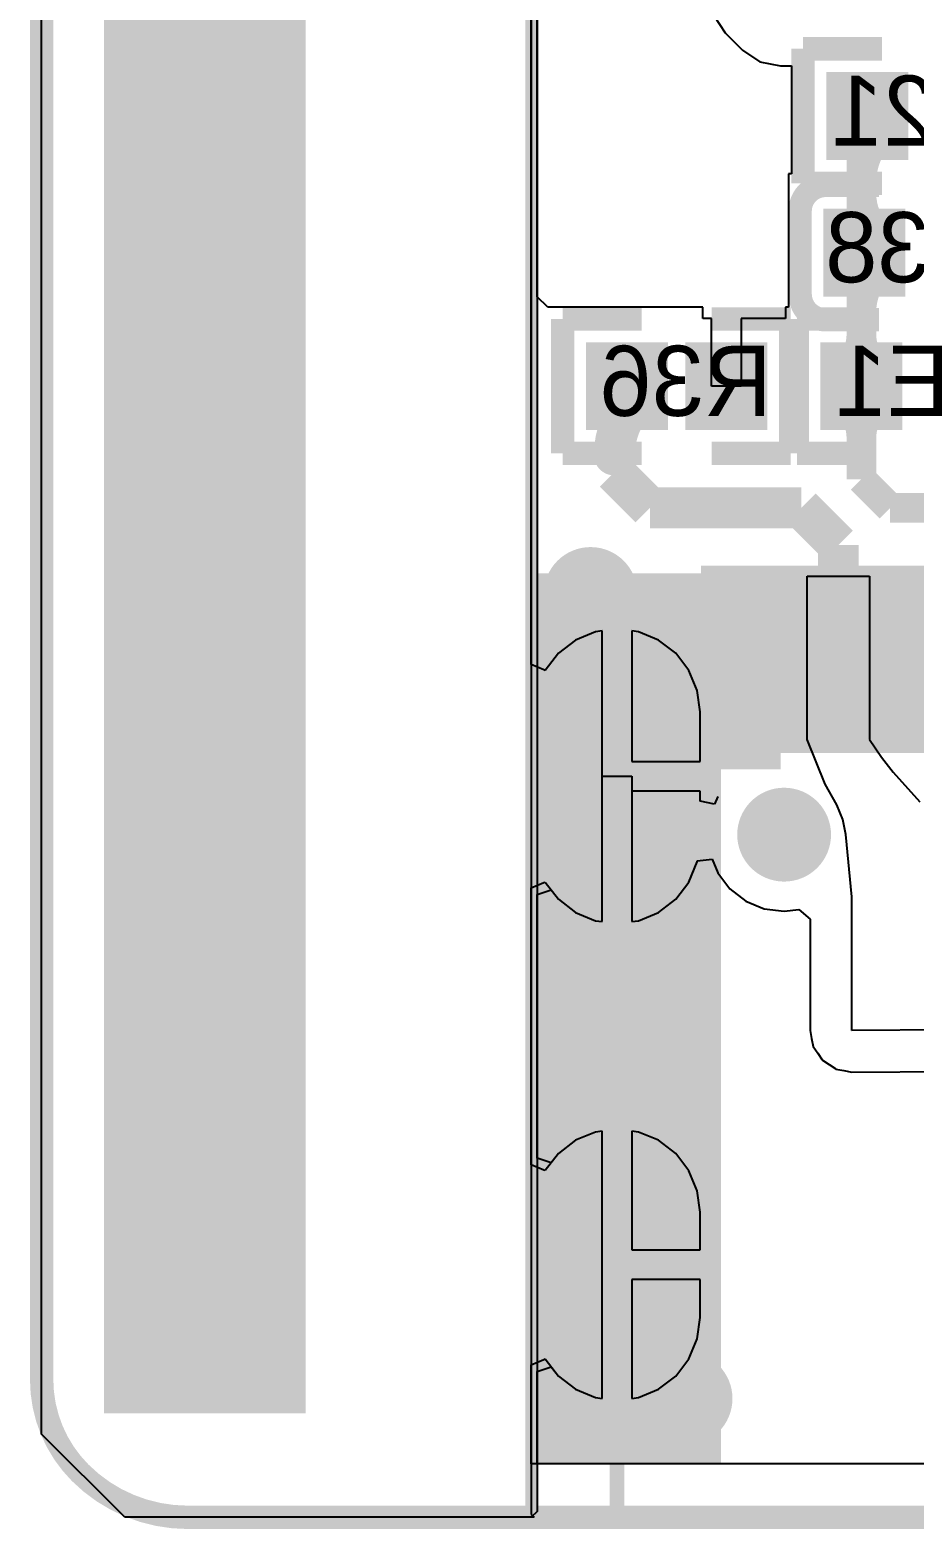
# Model space of a CAD drawing. Extents: x 81 to 196, y 150 to 213.
# Drawn here: x 81.49 to 89.06, y 149.8 to 162.63 of the extents above; entities that cross this region are included whole.
import ezdxf

# ---------------------------------------------------------------- set-up
doc = ezdxf.new("R2010")
doc.units = 0
doc.header["$MEASUREMENT"] = 0
for name, color, linetype in [('BOTTOMLAYER', 5, 'CONTINUOUS'), ('BOTTOMOVERLAY', 54, 'CONTINUOUS'), ('BOTTOMPASTE', 16, 'CONTINUOUS'), ('BOTTOMSOLDER', 6, 'CONTINUOUS'), ('KEEPOUTLAYER', 6, 'CONTINUOUS'), ('MULTILAYER', 9, 'CONTINUOUS'), ('TOPLAYER', 1, 'CONTINUOUS')]:
    doc.layers.add(name, color=color, linetype=linetype)

msp = doc.modelspace()

# ---------------------------------------------------------------- linework, layer by layer
at = {"layer": 'BOTTOMLAYER'}
for p, q in [((85.836374, 213.045426), (85.836374, 149.951826)), ((81.594574, 150.612226), (81.594574, 212.486626)), ((85.836374, 160.343233), (85.836374, 164.589447)), ((87.347412, 162.751117), (87.446871, 162.602266)), ((87.446871, 162.602266), (87.594742, 162.454394)), ((87.594742, 162.454394), (87.743591, 162.354936)), ((87.743591, 162.354936), (87.919169, 162.320011)), ((87.919169, 162.320011), (87.919171, 162.320008)), ((87.919171, 162.320008), (87.919171, 162.320011)), ((87.919171, 162.320011), (87.919171, 162.320005)), ((87.919171, 162.320005), (88.012577, 162.320008)), ((88.012577, 162.320008), (88.012577, 161.396428)), ((88.012577, 161.396428), (87.987175, 161.396428)), ((87.987175, 161.396428), (87.987175, 160.253426)), ((85.926178, 160.253428), (85.836374, 160.343233)), ((85.955175, 160.253428), (85.926178, 160.253428)), ((85.955175, 160.253426), (85.955175, 160.253428)), ((87.25517, 160.253426), (85.955175, 160.253426)), ((87.25517, 160.157427), (87.25517, 160.253426)), ((87.987175, 160.253426), (87.961777, 160.253426)), ((87.961777, 160.253426), (87.961777, 160.157427)), ((87.328172, 160.157427), (87.25517, 160.157427)), ((87.328172, 159.578426), (87.328172, 160.157427)), ((87.961777, 160.157427), (87.582172, 160.157427)), ((87.582172, 160.157427), (87.582172, 159.578426)), ((87.582172, 159.578426), (87.328172, 159.578426)), ((88.147774, 156.555826), (88.147774, 157.952826)), ((88.147774, 157.952826), (88.681174, 157.952826)), ((88.681174, 157.952826), (88.681174, 156.555826)), ((88.300174, 156.174826), (88.147774, 156.555826)), ((88.681174, 156.555826), (88.782774, 156.403426)), ((88.782774, 156.403426), (88.884374, 156.276426)), ((86.393175, 154.99827), (86.393175, 156.241625)), ((86.393175, 156.241625), (86.647175, 156.241625)), ((86.647175, 156.241625), (86.647175, 154.99827)), ((88.884374, 156.276426), (89.112974, 156.022426)), ((88.401774, 155.997026), (88.300174, 156.174826)), ((88.452574, 155.870026), (88.401774, 155.997026)), ((88.477974, 155.743026), (88.452574, 155.870026)), ((88.528774, 155.209626), (88.477974, 155.743026)), ((87.135117, 155.336585), (87.206054, 155.507842)), ((87.206054, 155.507842), (87.207169, 155.516313)), ((87.207169, 155.516313), (87.333084, 155.532889)), ((87.333084, 155.532889), (87.382403, 155.413822)), ((87.022275, 155.189524), (87.135117, 155.336585)), ((87.382403, 155.413822), (87.486592, 155.278043)), ((85.836374, 155.228773), (85.956635, 155.269595)), ((85.836374, 152.974477), (85.836374, 155.228773)), ((85.956635, 155.269595), (86.018075, 155.189524)), ((86.018075, 155.189524), (86.165136, 155.076682)), ((86.875214, 155.076682), (87.022275, 155.189524)), ((87.486592, 155.278043), (87.62237, 155.173855)), ((88.528774, 154.066626), (88.528774, 155.209626)), ((86.165136, 155.076682), (86.336393, 155.005745)), ((86.703957, 155.005745), (86.875214, 155.076682)), ((87.62237, 155.173855), (87.78049, 155.108359)), ((87.78049, 155.108359), (87.950175, 155.086019)), ((87.950175, 155.086019), (88.07643, 155.102641)), ((88.07643, 155.102641), (88.171917, 155.018902)), ((86.336393, 155.005745), (86.393175, 154.99827)), ((86.647175, 154.99827), (86.703957, 155.005745)), ((88.171917, 155.018902), (88.171917, 154.066626)), ((88.171917, 154.066626), (88.17211, 154.065656)), ((88.17211, 154.065656), (88.171922, 154.064685)), ((88.171922, 154.064685), (88.185701, 153.99733)), ((93.202374, 154.092026), (88.528774, 154.066626)), ((88.185701, 153.99733), (88.199082, 153.930063)), ((88.199082, 153.930063), (88.199631, 153.929242)), ((88.199631, 153.929242), (88.199829, 153.928272)), ((88.199829, 153.928272), (88.238228, 153.871475)), ((88.238228, 153.871475), (88.276438, 153.81429)), ((88.276438, 153.81429), (88.277263, 153.813739)), ((88.277263, 153.813739), (88.277814, 153.812923)), ((88.277814, 153.812923), (88.334954, 153.775189)), ((88.334954, 153.775189), (88.392211, 153.736934)), ((88.392211, 153.736934), (88.393181, 153.736741)), ((88.393181, 153.736741), (88.394004, 153.736197)), ((88.394004, 153.736197), (88.461365, 153.723177)), ((88.461365, 153.723177), (88.528774, 153.709769)), ((88.528774, 153.709769), (88.529744, 153.709962)), ((88.529744, 153.709962), (88.530715, 153.709774)), ((88.530715, 153.709774), (93.204315, 153.735174)), ((86.336393, 153.197504), (86.165136, 153.126567)), ((86.393175, 153.204979), (86.336393, 153.197504)), ((86.393175, 150.918273), (86.393175, 153.204979)), ((86.703957, 153.197504), (86.647175, 153.204979)), ((86.647175, 153.204979), (86.647175, 152.188626)), ((86.875214, 153.126567), (86.703957, 153.197504)), ((86.018075, 153.013725), (85.956635, 152.933654)), ((86.165136, 153.126567), (86.018075, 153.013725)), ((87.022275, 153.013725), (86.875214, 153.126567)), ((87.135117, 152.866664), (87.022275, 153.013725)), ((85.956635, 152.933654), (85.836374, 152.974477)), ((87.206054, 152.695407), (87.135117, 152.866664)), ((87.23025, 152.511625), (87.206054, 152.695407)), ((87.23025, 152.188626), (87.23025, 152.511625)), ((86.647175, 152.188626), (87.23025, 152.188626)), ((87.23025, 151.934626), (86.647175, 151.934626)), ((86.647175, 151.934626), (86.647175, 150.918273)), ((87.23025, 151.611627), (87.23025, 151.934626)), ((87.206054, 151.427845), (87.23025, 151.611627)), ((87.135117, 151.256588), (87.206054, 151.427845)), ((87.022275, 151.109528), (87.135117, 151.256588)), ((85.836374, 151.148776), (85.956635, 151.189598)), ((85.836374, 150.359841), (85.836374, 151.148776)), ((85.956635, 151.189598), (86.018075, 151.109528)), ((86.018075, 151.109528), (86.165136, 150.996685)), ((86.875214, 150.996685), (87.022275, 151.109528)), ((86.165136, 150.996685), (86.336393, 150.925748)), ((86.703957, 150.925748), (86.875214, 150.996685)), ((86.336393, 150.925748), (86.393175, 150.918273)), ((86.647175, 150.918273), (86.703957, 150.925748)), ((82.305774, 149.901026), (81.594574, 150.612226)), ((95.576951, 150.359841), (85.836374, 150.359841)), ((85.836374, 149.951826), (85.785574, 149.901026)), ((85.785574, 149.901026), (82.305774, 149.901026))]:
    msp.add_line(p, q, dxfattribs=at)
for points, const_width in [([(88.611776, 161.839026), (88.662576, 161.889826)], 0.254), ([(88.611776, 159.578426), (88.611776, 161.839026)], 0.254), ([(88.611776, 158.782954), (88.611776, 159.476826)], 0.254), ([(86.801574, 158.537026), (86.496777, 158.841823)], 0.349999), ([(88.857704, 158.537026), (88.611776, 158.782954)], 0.254), ([(88.096974, 158.537026), (86.801574, 158.537026)], 0.349999), ([(88.414474, 158.219526), (88.096974, 158.537026)], 0.349999), ([(89.417774, 158.537026), (88.857704, 158.537026)], 0.254), ([(88.414474, 157.392327), (88.414474, 158.219526)], 0.349999), ([(86.520175, 156.791624), (86.520175, 155.691627)], 0.900001), ([(86.520175, 152.511625), (86.520175, 151.611627)], 0.900001)]:
    msp.add_lwpolyline(points, dxfattribs=dict(at, const_width=const_width))
for points, const_width in [([(88.611776, 161.324526, -0.198912), (88.784905, 161.742496)], 0.254), ([(88.759503, 160.868759, -0.198912), (88.611776, 161.225403)], 0.254), ([(88.611776, 161.102771, -0.198912), (88.514845, 160.868759)], 0.254), ([(88.514845, 160.574098, -0.198912), (88.611776, 160.340086)], 0.254), ([(88.611776, 160.217454, -0.198912), (88.759503, 160.574098)], 0.254), ([(88.611776, 160.021084, -0.198912), (88.489447, 159.725756)], 0.254), ([(88.734105, 159.725756, -0.198912), (88.611776, 160.021084)], 0.254), ([(86.496777, 158.989961, -0.198912), (86.693558, 159.465038)], 0.349999), ([(86.496777, 158.989961, -0.198912), (86.693558, 159.465038)], 0.349999), ([(86.496777, 158.989961, -0.198912), (86.693558, 159.465038)], 0.349999), ([(86.496777, 158.989961, -0.198912), (86.693558, 159.465038)], 0.349999), ([(88.489447, 159.431096, -0.198912), (88.611776, 159.135767)], 0.254), ([(88.611776, 159.135767, -0.198912), (88.734105, 159.431096)], 0.254)]:
    msp.add_lwpolyline(points, format="xyb", dxfattribs=dict(at, const_width=const_width))
for points, const_width in [([(88.784905, 161.678996, 1), (88.784905, 161.805996, 1)], 0.127), ([(88.611776, 161.261026, 1), (88.611776, 161.388026, 1)], 0.127), ([(88.611776, 161.161903, 1), (88.611776, 161.288903, 1)], 0.127), ([(88.611776, 161.039271, 1), (88.611776, 161.166271, 1)], 0.127), ([(88.514845, 160.805259, 1), (88.514845, 160.932259, 1)], 0.127), ([(88.759503, 160.805259, 1), (88.759503, 160.932259, 1)], 0.127), ([(88.514845, 160.510598, 1), (88.514845, 160.637598, 1)], 0.127), ([(88.759503, 160.510598, 1), (88.759503, 160.637598, 1)], 0.127), ([(88.611776, 160.276586, 1), (88.611776, 160.403586, 1)], 0.127), ([(88.611776, 160.153954, 1), (88.611776, 160.280954, 1)], 0.127), ([(88.611776, 159.957584, 1), (88.611776, 160.084584, 1)], 0.127), ([(88.611776, 159.957584, 1), (88.611776, 160.084584, 1)], 0.127), ([(88.489447, 159.662256, 1), (88.489447, 159.789256, 1)], 0.127), ([(88.734105, 159.662256, 1), (88.734105, 159.789256, 1)], 0.127), ([(86.693558, 159.377537, 1), (86.693558, 159.552538, 1)], 0.174998), ([(86.693558, 159.377537, 1), (86.693558, 159.552538, 1)], 0.174998), ([(86.693558, 159.377537, 1), (86.693558, 159.552538, 1)], 0.174998), ([(86.693558, 159.377537, 1), (86.693558, 159.552538, 1)], 0.174998), ([(88.489447, 159.367596, 1), (88.489447, 159.494596, 1)], 0.127), ([(88.734105, 159.367596, 1), (88.734105, 159.494596, 1)], 0.127), ([(86.496777, 158.902461, 1), (86.496777, 159.077462, 1)], 0.174998), ([(86.496777, 158.902461, 1), (86.496777, 159.077462, 1)], 0.174998), ([(86.496777, 158.902461, 1), (86.496777, 159.077462, 1)], 0.174998), ([(86.496777, 158.902461, 1), (86.496777, 159.077462, 1)], 0.174998), ([(88.611776, 159.072267, 1), (88.611776, 159.199267, 1)], 0.127), ([(88.611776, 159.072267, 1), (88.611776, 159.199267, 1)], 0.127), ([(86.293574, 157.650426, 1), (86.293574, 157.950426, 1)], 0.299999), ([(86.520175, 156.566624, 1), (86.520175, 157.016625, 1)], 0.449999), ([(86.520175, 155.466626, 1), (86.520175, 155.916627, 1)], 0.449999), ([(87.950175, 155.591627, 1), (87.950175, 155.891626, 1)], 0.299999), ([(86.547574, 154.526226, 1), (86.547574, 154.826226, 1)], 0.299999), ([(86.547574, 153.459426, 1), (86.547574, 153.759426, 1)], 0.299999), ([(86.520175, 152.286624, 1), (86.520175, 152.736626, 1)], 0.449999), ([(86.520175, 151.386626, 1), (86.520175, 151.836628, 1)], 0.449999), ([(87.106374, 150.767026, 1), (87.106374, 151.067026, 1)], 0.299999)]:
    msp.add_lwpolyline(points, format="xyb", close=True, dxfattribs=dict(at, const_width=const_width))
for points in [[(83.855174, 150.790026), (83.855174, 212.562826), (82.127974, 150.790026), (82.127974, 212.562826)], [(88.362577, 161.564825), (88.962576, 161.564825), (88.362577, 162.214827), (88.962576, 162.214827)], [(88.937173, 161.046429), (88.337174, 161.046429), (88.937173, 160.396428), (88.337174, 160.396428)], [(86.90517, 159.903427), (86.305172, 159.903427), (86.90517, 159.253425), (86.305172, 159.253425)], [(87.755171, 159.903427), (87.155172, 159.903427), (87.755171, 159.253425), (87.155172, 159.253425)], [(88.311777, 159.253425), (88.911776, 159.253425), (88.311777, 159.903427), (88.911776, 159.903427)], [(87.411174, 150.358226), (87.411174, 157.978226), (85.810974, 150.358226), (85.810974, 157.978226)], [(87.919174, 156.301826), (87.919174, 157.978226), (86.064974, 156.301826), (86.064974, 157.978226)], [(87.640173, 156.541627), (87.640173, 157.941625), (87.340173, 156.541627), (87.340173, 157.941625)], [(87.940175, 156.541627), (87.940175, 157.941625), (87.640175, 156.541627), (87.640175, 157.941625)], [(88.440174, 156.541627), (88.440174, 157.941625), (88.140174, 156.541627), (88.140174, 157.941625)], [(88.740173, 156.541627), (88.740173, 157.941625), (88.440174, 156.541627), (88.440174, 157.941625)], [(89.240175, 156.541627), (89.240175, 157.941625), (88.940175, 156.541627), (88.940175, 157.941625)]]:
    msp.add_solid(points, dxfattribs=at)
at = {"layer": 'BOTTOMOVERLAY'}
for points, const_width in [([(85.785574, 149.951826), (85.785574, 213.045426)], 0.1), ([(88.112575, 161.314828), (88.112575, 162.464829)], 0.2), ([(88.787575, 162.464829), (88.112575, 162.464829)], 0.2), ([(88.787575, 161.314828), (88.112575, 161.314828)], 0.2), ([(88.762177, 161.296424), (88.312176, 161.296424)], 0.2), ([(88.087177, 160.366425), (88.087177, 161.076421)], 0.2), ([(86.055175, 159.003423), (86.055175, 160.153424)], 0.2), ([(86.730175, 160.153424), (86.055175, 160.153424)], 0.2), ([(88.005173, 160.153424), (87.330173, 160.153424)], 0.2), ([(88.005173, 159.003423), (88.005173, 160.153424)], 0.2), ([(88.061775, 159.003428), (88.061775, 160.153429)], 0.2), ([(88.736775, 160.153429), (88.061775, 160.153429)], 0.2), ([(88.762175, 160.146426), (88.312173, 160.146426)], 0.2), ([(86.730175, 159.003423), (86.055175, 159.003423)], 0.2), ([(88.005173, 159.003423), (87.330173, 159.003423)], 0.2), ([(88.736775, 159.003428), (88.061775, 159.003428)], 0.2), ([(95.160173, 157.241626), (86.520175, 157.241626)], 0.127), ([(86.520175, 149.921625), (86.520175, 157.241626)], 0.127), ([(95.160173, 149.921625), (86.520175, 149.921625)], 0.127)]:
    msp.add_lwpolyline(points, dxfattribs=dict(at, const_width=const_width))
at = {"layer": 'BOTTOMOVERLAY', "const_width": 0.2}
for points in [[(88.087177, 161.076424, -0.414214), (88.307177, 161.296424)], [(88.307177, 160.146423, -0.414214), (88.087177, 160.366423)]]:
    msp.add_lwpolyline(points, format="xyb", dxfattribs=at)
at = {"layer": 'BOTTOMOVERLAY', "const_width": 0.1}
for points in [[(88.307177, 161.246424, 1), (88.307177, 161.346423, 1)], [(88.087177, 161.026424, 1), (88.087177, 161.126424, 1)], [(88.087177, 160.316423, 1), (88.087177, 160.416423, 1)], [(88.307177, 160.096423, 1), (88.307177, 160.196423, 1)]]:
    msp.add_lwpolyline(points, format="xyb", close=True, dxfattribs=at)
at = {"layer": 'BOTTOMPASTE'}
for points in [[(83.855174, 150.790026), (83.855174, 212.562826), (82.127974, 150.790026), (82.127974, 212.562826)], [(88.362577, 161.564825), (88.962576, 161.564825), (88.362577, 162.214827), (88.962576, 162.214827)], [(88.937173, 161.046429), (88.337174, 161.046429), (88.937173, 160.396428), (88.337174, 160.396428)], [(86.90517, 159.903427), (86.305172, 159.903427), (86.90517, 159.253425), (86.305172, 159.253425)], [(87.755171, 159.903427), (87.155172, 159.903427), (87.755171, 159.253425), (87.155172, 159.253425)], [(88.311777, 159.253425), (88.911776, 159.253425), (88.311777, 159.903427), (88.911776, 159.903427)], [(87.640173, 156.541627), (87.640173, 157.941625), (87.340173, 156.541627), (87.340173, 157.941625)], [(87.940175, 156.541627), (87.940175, 157.941625), (87.640175, 156.541627), (87.640175, 157.941625)], [(88.440174, 156.541627), (88.440174, 157.941625), (88.140174, 156.541627), (88.140174, 157.941625)], [(88.740173, 156.541627), (88.740173, 157.941625), (88.440174, 156.541627), (88.440174, 157.941625)], [(89.240175, 156.541627), (89.240175, 157.941625), (88.940175, 156.541627), (88.940175, 157.941625)]]:
    msp.add_solid(points, dxfattribs=at)
at = {"layer": 'BOTTOMSOLDER'}
for points, const_width in [([(86.293574, 157.599626, 1), (86.293574, 158.001226, 1)], 0.401599), ([(86.520175, 156.515824, 1), (86.520175, 157.067425, 1)], 0.551599), ([(86.520175, 155.415826, 1), (86.520175, 155.967427, 1)], 0.551599), ([(87.950175, 155.540827, 1), (87.950175, 155.942426, 1)], 0.401599), ([(86.547574, 154.475426, 1), (86.547574, 154.877026, 1)], 0.401599), ([(86.547574, 153.408626, 1), (86.547574, 153.810226, 1)], 0.401599), ([(86.520175, 152.235824, 1), (86.520175, 152.787426, 1)], 0.551599), ([(86.520175, 151.335826, 1), (86.520175, 151.887428, 1)], 0.551599), ([(87.106374, 150.716226, 1), (87.106374, 151.117826, 1)], 0.401599)]:
    msp.add_lwpolyline(points, format="xyb", close=True, dxfattribs=dict(at, const_width=const_width))
at = {"layer": 'BOTTOMSOLDER', "const_width": 1.103201}
for points in [[(86.520175, 156.791624), (86.520175, 155.691627)], [(86.520175, 152.511625), (86.520175, 151.611627)]]:
    msp.add_lwpolyline(points, dxfattribs=at)
at = {"layer": 'BOTTOMSOLDER'}
for points in [[(83.855174, 150.790026), (83.855174, 212.562826), (82.127974, 150.790026), (82.127974, 212.562826)], [(88.311777, 161.514025), (89.013376, 161.514025), (88.311777, 162.265627), (89.013376, 162.265627)], [(88.987973, 161.097229), (88.286374, 161.097229), (88.987973, 160.345628), (88.286374, 160.345628)], [(86.95597, 159.954227), (86.254372, 159.954227), (86.95597, 159.202625), (86.254372, 159.202625)], [(87.805971, 159.954227), (87.104372, 159.954227), (87.805971, 159.202625), (87.104372, 159.202625)], [(88.260977, 159.202625), (88.962576, 159.202625), (88.260977, 159.954227), (88.962576, 159.954227)], [(87.741773, 156.440027), (87.741773, 158.043225), (87.238573, 156.440027), (87.238573, 158.043225)], [(88.041775, 156.440027), (88.041775, 158.043225), (87.538575, 156.440027), (87.538575, 158.043225)], [(88.541774, 156.440027), (88.541774, 158.043225), (88.038574, 156.440027), (88.038574, 158.043225)], [(88.841773, 156.440027), (88.841773, 158.043225), (88.338574, 156.440027), (88.338574, 158.043225)], [(89.341775, 156.440027), (89.341775, 158.043225), (88.838575, 156.440027), (88.838575, 158.043225)]]:
    msp.add_solid(points, dxfattribs=at)
at = {"layer": 'KEEPOUTLAYER', "const_width": 0.2}
for points in [[(81.594574, 151.0792), (81.594574, 190.998226)], [(194.268974, 149.901026), (82.844589, 149.901026)]]:
    msp.add_lwpolyline(points, dxfattribs=at)
for points in [[(81.924774, 150.282026, -0.198912), (81.594574, 151.0792)], [(82.844589, 149.901026, -0.198912), (81.924774, 150.282026)]]:
    msp.add_lwpolyline(points, format="xyb", dxfattribs=at)
at = {"layer": 'KEEPOUTLAYER', "const_width": 0.1}
for points in [[(81.594574, 151.0292, 1), (81.594574, 151.1292, 1)], [(81.924774, 150.232026, 1), (81.924774, 150.332026, 1)], [(81.924774, 150.232026, 1), (81.924774, 150.332026, 1)], [(82.844589, 149.851026, 1), (82.844589, 149.951026, 1)]]:
    msp.add_lwpolyline(points, format="xyb", close=True, dxfattribs=at)
at = {"layer": 'MULTILAYER'}
for points, const_width in [([(86.293574, 157.650426, 1), (86.293574, 157.950426, 1)], 0.299999), ([(86.520175, 156.566624, 1), (86.520175, 157.016625, 1)], 0.449999), ([(86.520175, 155.466626, 1), (86.520175, 155.916627, 1)], 0.449999), ([(86.547574, 154.526226, 1), (86.547574, 154.826226, 1)], 0.299999), ([(86.547574, 153.459426, 1), (86.547574, 153.759426, 1)], 0.299999), ([(86.520175, 152.286624, 1), (86.520175, 152.736626, 1)], 0.449999), ([(86.520175, 151.386626, 1), (86.520175, 151.836628, 1)], 0.449999), ([(87.106374, 150.767026, 1), (87.106374, 151.067026, 1)], 0.299999)]:
    msp.add_lwpolyline(points, format="xyb", close=True, dxfattribs=dict(at, const_width=const_width))
at = {"layer": 'MULTILAYER', "const_width": 0.900001}
for points in [[(86.520175, 156.791624), (86.520175, 155.691627)], [(86.520175, 152.511625), (86.520175, 151.611627)]]:
    msp.add_lwpolyline(points, dxfattribs=at)
at = {"layer": 'TOPLAYER'}
for p, q in [((85.785574, 213.045426), (85.785574, 149.926426)), ((81.594574, 150.612226), (81.594574, 212.562826)), ((85.785574, 157.196231), (85.785574, 164.665472)), ((86.165136, 157.406569), (86.018075, 157.293726)), ((86.336393, 157.477506), (86.165136, 157.406569)), ((86.393175, 157.484981), (86.336393, 157.477506)), ((86.393175, 154.99827), (86.393175, 157.484981)), ((86.703957, 157.477506), (86.647175, 157.484981)), ((86.647175, 157.484981), (86.647175, 156.368625)), ((86.875214, 157.406569), (86.703957, 157.477506)), ((87.022275, 157.293726), (86.875214, 157.406569)), ((86.018075, 157.293726), (85.905835, 157.14745)), ((87.135117, 157.146666), (87.022275, 157.293726)), ((85.892036, 157.152134), (85.785574, 157.196231)), ((85.905835, 157.14745), (85.892036, 157.152134)), ((87.206054, 156.975409), (87.135117, 157.146666)), ((87.23025, 156.791627), (87.206054, 156.975409)), ((87.23025, 156.368625), (87.23025, 156.791627)), ((86.647175, 156.368625), (87.23025, 156.368625)), ((87.23025, 156.114625), (86.647175, 156.114625)), ((86.647175, 156.114625), (86.647175, 154.99827)), ((87.23025, 156.027592), (87.23025, 156.114625)), ((87.354809, 156.002817), (87.23025, 156.027592)), ((87.382403, 156.069431), (87.354809, 156.002817)), ((87.135117, 155.336585), (87.206054, 155.507842)), ((87.206054, 155.507842), (87.207169, 155.516313)), ((87.207169, 155.516313), (87.333084, 155.532889)), ((87.333084, 155.532889), (87.382403, 155.413822)), ((85.785574, 155.28702), (85.892036, 155.331117)), ((85.892036, 155.331117), (85.905835, 155.3358)), ((85.905835, 155.3358), (86.018075, 155.189524)), ((87.022275, 155.189524), (87.135117, 155.336585)), ((85.785574, 152.91623), (85.785574, 155.28702)), ((86.018075, 155.189524), (86.165136, 155.076682)), ((86.875214, 155.076682), (87.022275, 155.189524)), ((86.165136, 155.076682), (86.336393, 155.005745)), ((86.703957, 155.005745), (86.875214, 155.076682)), ((86.336393, 155.005745), (86.393175, 154.99827)), ((86.647175, 154.99827), (86.703957, 155.005745)), ((86.336393, 153.197504), (86.165136, 153.126567)), ((86.393175, 153.204979), (86.336393, 153.197504)), ((86.393175, 150.918273), (86.393175, 153.204979)), ((86.703957, 153.197504), (86.647175, 153.204979)), ((86.647175, 153.204979), (86.647175, 152.188626)), ((86.875214, 153.126567), (86.703957, 153.197504)), ((86.018075, 153.013725), (85.905835, 152.867449)), ((86.165136, 153.126567), (86.018075, 153.013725)), ((87.022275, 153.013725), (86.875214, 153.126567)), ((87.135117, 152.866664), (87.022275, 153.013725)), ((85.892036, 152.872133), (85.785574, 152.91623)), ((85.905835, 152.867449), (85.892036, 152.872133)), ((87.206054, 152.695407), (87.135117, 152.866664)), ((87.23025, 152.511625), (87.206054, 152.695407)), ((87.23025, 152.188626), (87.23025, 152.511625)), ((86.647175, 152.188626), (87.23025, 152.188626)), ((87.23025, 151.934626), (86.647175, 151.934626)), ((86.647175, 151.934626), (86.647175, 150.918273)), ((87.23025, 151.611627), (87.23025, 151.934626)), ((87.206054, 151.427845), (87.23025, 151.611627)), ((87.135117, 151.256588), (87.206054, 151.427845)), ((85.785574, 151.207023), (85.892036, 151.25112)), ((85.785574, 150.359841), (85.785574, 151.207023)), ((85.892036, 151.25112), (85.905835, 151.255804)), ((85.905835, 151.255804), (86.018075, 151.109528)), ((87.022275, 151.109528), (87.135117, 151.256588)), ((86.018075, 151.109528), (86.165136, 150.996685)), ((86.875214, 150.996685), (87.022275, 151.109528)), ((86.165136, 150.996685), (86.336393, 150.925748)), ((86.703957, 150.925748), (86.875214, 150.996685)), ((86.336393, 150.925748), (86.393175, 150.918273)), ((86.647175, 150.918273), (86.703957, 150.925748)), ((82.305774, 149.901026), (81.594574, 150.612226)), ((117.210495, 150.359841), (85.785574, 150.359841)), ((85.785574, 149.926426), (85.810974, 149.901026)), ((85.810974, 149.901026), (82.305774, 149.901026))]:
    msp.add_line(p, q, dxfattribs=at)
for points, const_width in [([(86.293574, 157.650426, 1), (86.293574, 157.950426, 1)], 0.299999), ([(86.520175, 156.566624, 1), (86.520175, 157.016625, 1)], 0.449999), ([(86.520175, 155.466626, 1), (86.520175, 155.916627, 1)], 0.449999), ([(86.547574, 154.526226, 1), (86.547574, 154.826226, 1)], 0.299999), ([(86.547574, 153.459426, 1), (86.547574, 153.759426, 1)], 0.299999), ([(86.520175, 152.286624, 1), (86.520175, 152.736626, 1)], 0.449999), ([(86.520175, 151.386626, 1), (86.520175, 151.836628, 1)], 0.449999), ([(87.106374, 150.767026, 1), (87.106374, 151.067026, 1)], 0.299999)]:
    msp.add_lwpolyline(points, format="xyb", close=True, dxfattribs=dict(at, const_width=const_width))
at = {"layer": 'TOPLAYER', "const_width": 0.900001}
for points in [[(86.520175, 156.791624), (86.520175, 155.691627)], [(86.520175, 152.511625), (86.520175, 151.611627)]]:
    msp.add_lwpolyline(points, dxfattribs=at)
at = {"layer": 'TOPLAYER'}
msp.add_solid([(87.385774, 150.359841), (87.385774, 157.978226), (85.785574, 150.359841), (85.785574, 157.978226)], dxfattribs=at)

# ---------------------------------------------------------------- texts
at = {"layer": 'BOTTOMOVERLAY', "text_generation_flag": 2}
for s, p in [('R21', (89.824174, 161.635826)), ('C38', (89.773374, 160.467426)), ('R36', (87.842974, 159.324426)), ('E1', (89.366974, 159.324426))]:
    msp.add_text(s, height=0.599999, dxfattribs=at).set_placement(p)

doc.saveas('drawing.dxf')
